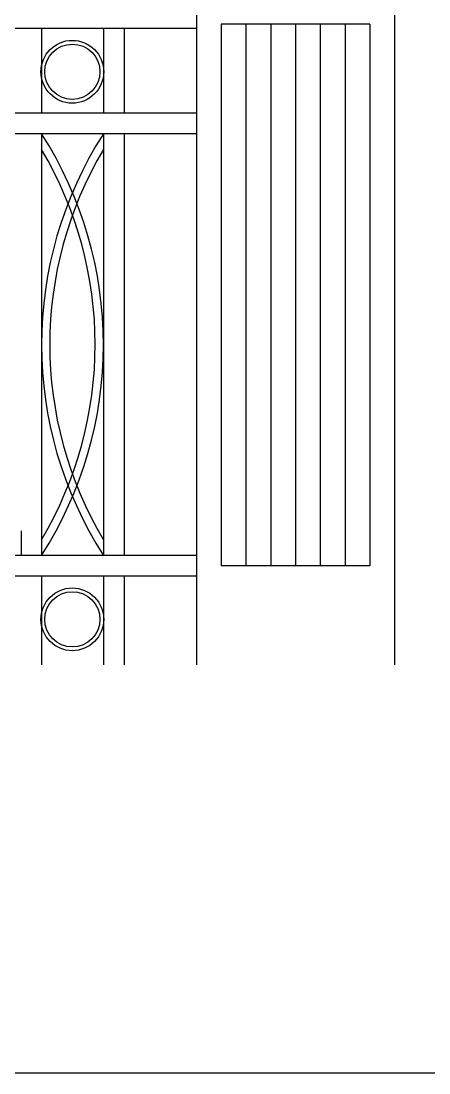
# Model space of a CAD drawing. Extents: x 12262 to 40734, y 30451 to 49613.
# Drawn here: x 31599 to 32093, y 41008 to 42281 of the extents above; entities that cross this region are included whole.
import ezdxf

# ---------------------------------------------------------------- set-up
doc = ezdxf.new("R2010")
doc.units = 0
doc.header["$LTSCALE"] = 0.85
doc.header["$MEASUREMENT"] = 0
doc.layers.get('0').update_dxf_attribs({"linetype": 'CONTINUOUS'})
doc.layers.add('www.cad-blocks.net', color=7, linetype='CONTINUOUS')

# ---------------------------------------------------------------- blocks, each defined once
blk = doc.blocks.new('A$C22B50643')
for p, q in [((1120, 985), (1120, 0)), ((1360, 985), (1360, 0)), ((1120, 770), (0, 770)), ((932.5, 770), (932.5, 667.5)), ((1007.5, 770), (1007.5, 667.5)), ((1032.5, 770), (1032.5, 667.5)), ((1330, 775), (1150, 775)), ((1150, 775), (1150, 120)), ((1180, 775), (1180, 120)), ((1210, 775), (1210, 120)), ((1240, 775), (1240, 120)), ((1270, 775), (1270, 120)), ((1300, 775), (1300, 120)), ((1330, 775), (1330, 120)), ((1120, 667.5), (0, 667.5)), ((1120, 642.5), (0, 642.5)), ((932.5, 642.5), (932.5, 132.5)), ((1007.5, 642.5), (1007.5, 132.5)), ((1032.5, 642.5), (1032.5, 132.5)), ((908, 162), (908, 132)), ((1120, 132.5), (0, 132.5)), ((1330, 120), (1150, 120)), ((1120, 107.5), (0, 107.5)), ((932.5, 107.5), (932.5, 0)), ((1007.5, 107.5), (1007.5, 0)), ((1032.5, 107.5), (1032.5, 0))]:
    blk.add_line(p, q)
for centre, radius in [((969.8, 717.6), 38), ((969.8, 717.6), 33.4), ((969.8, 55.1), 38), ((969.8, 55.1), 33.4)]:
    blk.add_circle(centre, radius)
for centre, radius, start, end in [((536.5, 387.5), 471, 327.2209, 32.7791), ((1403.5, 387.5), 471, 147.2209, 212.7791), ((536.5, 387.5), 461, 329.2047, 30.7953), ((1403.5, 387.5), 461, 149.2047, 210.7953)]:
    blk.add_arc(centre, radius, start, end)
blk = doc.blocks.new('FORMAT')
at = {"layer": 'www.cad-blocks.net', "color": 155, "true_color": 0x546d8e}
blk.add_line((14872.5, 41008.5), (35345.5, 41008.5), dxfattribs=at)

msp = doc.modelspace()

# ---------------------------------------------------------------- block references
for name, p in [('FORMAT', (0, 0)), ('A$C22B50643', (30691.4, 41502.2))]:
    msp.add_blockref(name, p)

doc.saveas('drawing.dxf')
